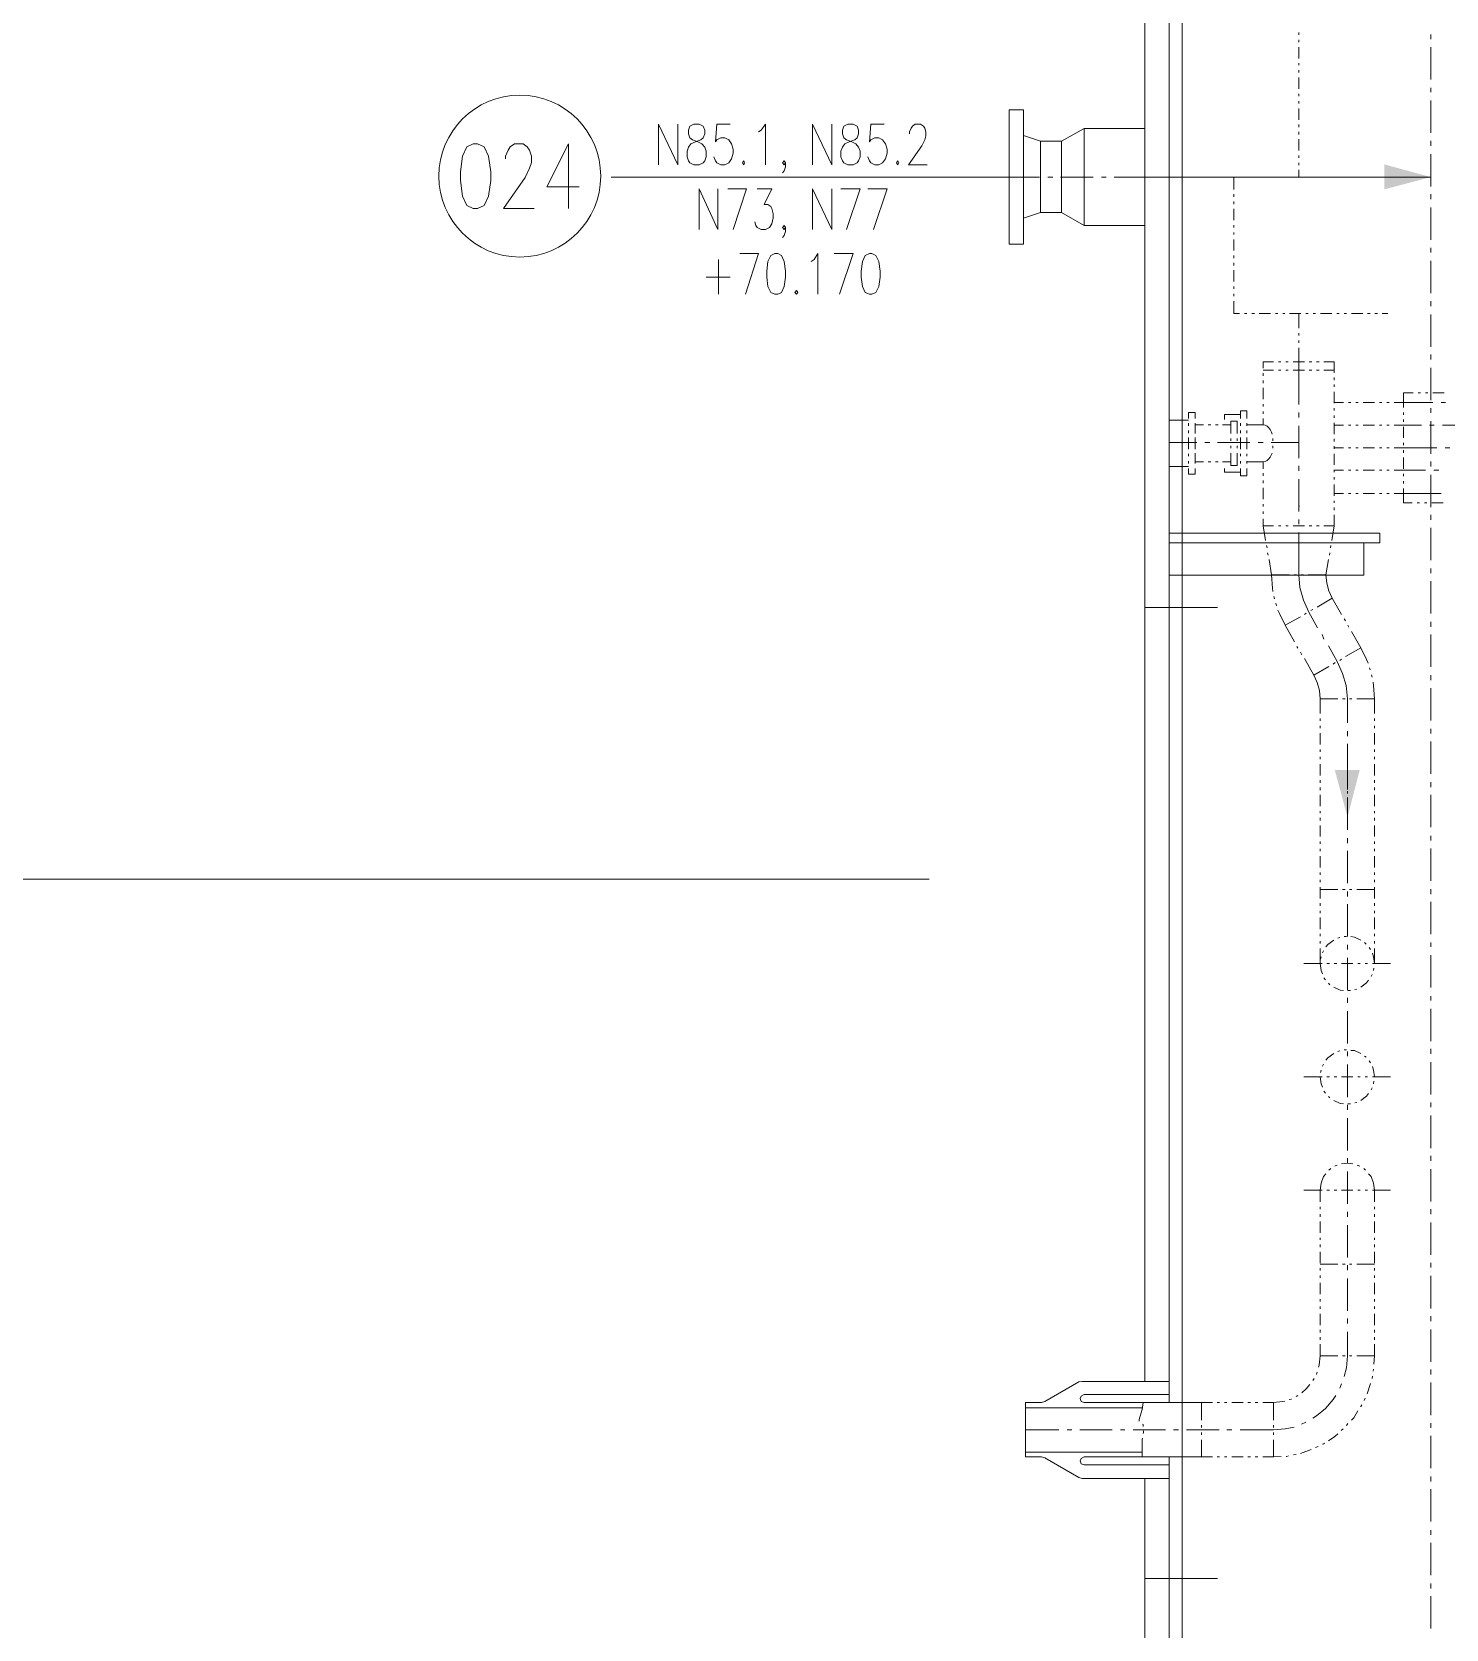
# Model space of a CAD drawing. Header units: millimetres. Extents: x 0 to 588, y 0 to 874.
# Drawn here: x 193.8 to 254.8, y 481.1 to 550 of the extents above; entities that cross this region are included whole.
import ezdxf

# ---------------------------------------------------------------- set-up
doc = ezdxf.new("R2010")
doc.units = ezdxf.units.MM
doc.layers.get('0').update_dxf_attribs({"lineweight": 18})

msp = doc.modelspace()

# ---------------------------------------------------------------- hatches: boundary and pattern name
for points in [[(254.19, 543.772), (252.18, 544.322), (252.18, 543.242)], [(250.592, 516.149), (250.042, 518.181), (251.121, 518.181)]]:
    msp.add_hatch(color=0).paths.add_polyline_path(points, flags=0)

# ---------------------------------------------------------------- linework, layer by layer
at = {"color": 0, "lineweight": 0}
for points in [[(243.459, 96.16), (243.459, 686.943)], [(242.887, 628.608), (242.887, 490.876)], [(241.85, 627.486), (241.85, 491.786)], [(248.497, 550.016), (248.497, 549.91)], [(248.497, 549.698), (248.497, 549.592)], [(254.19, 549.72), (254.19, 549.931)], [(248.497, 549.38), (248.497, 548.894)], [(254.19, 547.984), (254.19, 549.38)], [(248.497, 548.682), (248.497, 548.598)], [(248.497, 548.386), (248.497, 548.28)], [(248.497, 548.068), (248.497, 547.582)], [(254.19, 547.433), (254.19, 547.624)], [(248.497, 547.37), (248.497, 547.264)], [(248.497, 547.053), (248.497, 546.947)], [(248.497, 546.735), (248.497, 546.248)], [(254.19, 545.676), (254.19, 547.074)], [(220.853, 544.301), (220.853, 546.058), (221.679, 544.301), (221.679, 546.058)], [(223.943, 546.058), (223.372, 546.058), (223.308, 545.296), (223.372, 545.38), (223.541, 545.465), (223.71, 545.465), (223.88, 545.38), (224.007, 545.211), (224.07, 544.978), (224.07, 544.809), (224.007, 544.555), (223.88, 544.385), (223.71, 544.301), (223.541, 544.301), (223.372, 544.385), (223.308, 544.47), (223.245, 544.639)], [(225.171, 545.719), (225.277, 545.804), (225.467, 546.058), (225.467, 544.301)], [(227.499, 544.301), (227.499, 546.058), (228.325, 544.301), (228.325, 546.058)], [(230.59, 546.058), (230.018, 546.058), (229.955, 545.296), (230.018, 545.38), (230.188, 545.465), (230.357, 545.465), (230.526, 545.38), (230.653, 545.211), (230.717, 544.978), (230.717, 544.809), (230.653, 544.555), (230.526, 544.385), (230.357, 544.301), (230.188, 544.301), (230.018, 544.385), (229.955, 544.47), (229.891, 544.639)], [(231.69, 545.634), (231.69, 545.719), (231.754, 545.888), (231.817, 545.973), (231.923, 546.058), (232.156, 546.058), (232.283, 545.973), (232.346, 545.888), (232.389, 545.719), (232.389, 545.55), (232.346, 545.38), (232.22, 545.126), (231.648, 544.301), (232.452, 544.301)], [(236.601, 546.672), (235.987, 546.672), (235.987, 543.772)], [(236.601, 546.672), (236.601, 543.772)], [(248.497, 546.036), (248.497, 545.931)], [(236.601, 545.571), (237.342, 545.317), (238.252, 545.317), (239.226, 545.867), (241.85, 545.867)], [(237.342, 545.317), (237.342, 543.772)], [(238.252, 545.317), (238.252, 543.772)], [(239.226, 545.867), (239.226, 543.772)], [(248.497, 545.719), (248.497, 545.613)], [(248.497, 545.402), (248.497, 544.915)], [(254.19, 545.126), (254.19, 545.338)], [(214.249, 544.555), (214.249, 544.682), (214.355, 544.936), (214.44, 545.084), (214.63, 545.211), (215.011, 545.211), (215.18, 545.084), (215.286, 544.936), (215.371, 544.682), (215.371, 544.407), (215.286, 544.153), (215.096, 543.75), (214.164, 542.417), (215.477, 542.417)], [(216.958, 545.211), (216.027, 543.348), (217.424, 543.348)], [(216.958, 545.211), (216.958, 542.417)], [(248.497, 544.703), (248.497, 544.597)], [(254.19, 543.37), (254.19, 544.766)], [(226.335, 544.385), (226.272, 544.301), (226.208, 544.385), (226.272, 544.47), (226.335, 544.385), (226.335, 544.216), (226.272, 544.047), (226.208, 543.962)], [(248.497, 544.385), (248.497, 544.28)], [(248.497, 544.089), (248.497, 543.772)], [(218.8, 543.772), (237.299, 543.772)], [(222.61, 541.507), (222.61, 543.264), (223.414, 541.507), (223.414, 543.264)], [(224.07, 541.507), (224.642, 543.264), (223.838, 543.264)], [(225.107, 543.264), (225.743, 543.264), (225.404, 542.586), (225.573, 542.586), (225.7, 542.501), (225.743, 542.417), (225.806, 542.184), (225.806, 542.015), (225.743, 541.761), (225.637, 541.591), (225.467, 541.507), (225.277, 541.507), (225.107, 541.591), (225.044, 541.676), (225.002, 541.846)], [(227.499, 541.507), (227.499, 543.264), (228.325, 541.507), (228.325, 543.264)], [(228.96, 541.507), (229.553, 543.264), (228.727, 543.264)], [(230.124, 541.507), (230.717, 543.264), (229.891, 543.264)], [(236.601, 540.872), (235.987, 540.872), (235.987, 543.772)], [(236.601, 540.872), (236.601, 543.772)], [(237.342, 542.248), (237.342, 543.772)], [(237.659, 543.772), (237.871, 543.772)], [(238.21, 543.772), (239.607, 543.772)], [(238.252, 542.248), (238.252, 543.772)], [(239.226, 541.676), (239.226, 543.772)], [(239.966, 543.772), (240.178, 543.772)], [(240.517, 543.772), (241.85, 543.772)], [(254.19, 543.772), (241.85, 543.772)], [(245.681, 543.772), (245.681, 543.242)], [(251.058, 543.772), (251.545, 543.772)], [(251.756, 543.772), (251.862, 543.772)], [(252.074, 543.772), (252.159, 543.772)], [(252.37, 543.772), (252.857, 543.772)], [(253.069, 543.772), (253.174, 543.772)], [(253.386, 543.772), (253.492, 543.772)], [(253.704, 543.772), (254.19, 543.772)], [(245.681, 543.03), (245.681, 542.925)], [(245.681, 542.713), (245.681, 542.607)], [(254.19, 542.819), (254.19, 543.03)], [(236.601, 541.994), (237.342, 542.248), (238.252, 542.248), (239.226, 541.676)], [(245.681, 542.396), (245.681, 541.909)], [(254.19, 541.062), (254.19, 542.459)], [(226.335, 541.591), (226.272, 541.507), (226.208, 541.591), (226.272, 541.676), (226.335, 541.591), (226.335, 541.422), (226.272, 541.253), (226.208, 541.168)], [(239.226, 541.676), (241.85, 541.676)], [(245.681, 541.697), (245.681, 541.591)], [(245.681, 541.38), (245.681, 541.295)], [(245.681, 541.083), (245.681, 540.597)], [(254.19, 540.512), (254.19, 540.724)], [(223.435, 540.215), (223.435, 538.712)], [(224.6, 538.712), (225.171, 540.47), (224.367, 540.47)], [(227.436, 540.131), (227.563, 540.215), (227.732, 540.47), (227.732, 538.712)], [(228.663, 538.712), (229.256, 540.47), (228.431, 540.47)], [(245.681, 540.385), (245.681, 540.279)], [(245.681, 540.067), (245.681, 539.962)], [(254.19, 538.755), (254.19, 540.152)], [(222.906, 539.454), (223.943, 539.454)], [(245.681, 539.75), (245.681, 539.263)], [(245.681, 539.052), (245.681, 538.946)], [(245.681, 538.734), (245.681, 538.628)], [(245.681, 538.417), (245.681, 537.887)], [(245.681, 537.887), (245.935, 537.887)], [(246.147, 537.887), (246.253, 537.887)], [(246.465, 537.887), (246.571, 537.887)], [(246.782, 537.887), (247.269, 537.887)], [(247.481, 537.887), (247.587, 537.887)], [(247.798, 537.887), (247.883, 537.887)], [(248.095, 537.887), (248.581, 537.887)], [(248.497, 537.887), (248.497, 537.252)], [(248.793, 537.887), (248.899, 537.887)], [(249.111, 537.887), (249.216, 537.887)], [(249.428, 537.887), (249.915, 537.887)], [(250.126, 537.887), (250.232, 537.887)], [(250.444, 537.887), (250.55, 537.887)], [(250.762, 537.887), (251.248, 537.887)], [(251.46, 537.887), (251.566, 537.887)], [(251.778, 537.887), (251.883, 537.887)], [(252.095, 537.887), (252.328, 537.887)], [(254.19, 538.205), (254.19, 538.417)], [(254.19, 536.448), (254.19, 537.845)], [(248.497, 537.04), (248.497, 536.935)], [(248.497, 536.723), (248.497, 536.617)], [(248.497, 536.406), (248.497, 535.792)], [(246.952, 535.517), (246.952, 535.792)], [(246.952, 535.792), (247.396, 535.792)], [(247.608, 535.792), (247.714, 535.792)], [(247.925, 535.792), (248.031, 535.792)], [(248.243, 535.792), (248.73, 535.792)], [(248.497, 533.95), (248.497, 535.792)], [(248.941, 535.792), (249.047, 535.792)], [(249.259, 535.792), (249.364, 535.792)], [(249.576, 535.792), (250.021, 535.792)], [(250.021, 535.326), (250.021, 535.792)], [(254.19, 535.898), (254.19, 536.109)], [(246.952, 535.432), (247.396, 535.432)], [(246.952, 535.199), (246.952, 535.305)], [(246.952, 534.882), (246.952, 534.987)], [(247.608, 535.432), (247.714, 535.432)], [(247.925, 535.432), (248.031, 535.432)], [(248.243, 535.432), (248.73, 535.432)], [(248.941, 535.432), (249.047, 535.432)], [(249.259, 535.432), (249.364, 535.432)], [(249.576, 535.432), (250.021, 535.432)], [(250.021, 535.008), (250.021, 535.115)], [(254.19, 534.141), (254.19, 535.537)], [(246.952, 534.183), (246.952, 534.67)], [(250.021, 534.712), (250.021, 534.818)], [(250.021, 534.014), (250.021, 534.501)], [(253.005, 534.458), (253.005, 533.823)], [(253.005, 534.458), (253.429, 534.458)], [(253.64, 534.458), (253.746, 534.458)], [(253.958, 534.458), (254.064, 534.458)], [(254.275, 534.458), (254.762, 534.458)], [(244.009, 533.612), (243.734, 533.612), (243.734, 533.358)], [(244.009, 533.612), (244.009, 533.358)], [(245.978, 533.358), (245.978, 533.675)], [(245.978, 533.675), (246.253, 533.675)], [(246.253, 533.358), (246.253, 533.675)], [(246.952, 533.865), (246.952, 533.971)], [(246.952, 533.548), (246.952, 533.654)], [(248.497, 533.4), (248.497, 533.612)], [(250.423, 534.035), (250.021, 534.035)], [(250.021, 533.696), (250.021, 533.802)], [(250.74, 534.035), (250.635, 534.035)], [(251.058, 534.035), (250.952, 534.035)], [(251.756, 534.035), (251.269, 534.035)], [(252.074, 534.035), (251.968, 534.035)], [(252.391, 534.035), (252.286, 534.035)], [(253.005, 534.035), (252.603, 534.035)], [(253.005, 534.035), (254.275, 534.035)], [(253.005, 533.612), (253.005, 533.505)], [(254.19, 533.591), (254.19, 533.802)], [(254.635, 534.035), (254.826, 534.035)], [(242.887, 533.273), (243.734, 533.273)], [(243.734, 533.146), (243.734, 533.04)], [(244.009, 533.146), (244.009, 533.04)], [(244.009, 533.082), (244.369, 533.082)], [(244.009, 533.082), (244.009, 532.702)], [(244.581, 533.082), (244.687, 533.082)], [(244.898, 533.082), (245.004, 533.082)], [(245.195, 533.082), (245.554, 533.082)], [(245.978, 533.527), (245.279, 533.527)], [(245.279, 533.315), (245.279, 533.527)], [(245.554, 533.231), (245.83, 533.231)], [(245.554, 532.702), (245.554, 533.231)], [(245.83, 533.231), (245.83, 533.21)], [(245.83, 532.702), (245.83, 533.231)], [(245.978, 533.04), (245.978, 533.146)], [(246.253, 533.04), (246.253, 533.146)], [(246.253, 533.082), (246.952, 533.082)], [(246.952, 533.082), (246.952, 533.358)], [(247.333, 532.68), (247.311, 532.765), (247.248, 532.871), (247.184, 532.956), (247.121, 533.019), (247.036, 533.061), (246.952, 533.082)], [(248.497, 531.643), (248.497, 533.04)], [(250.021, 533.379), (250.021, 533.485)], [(250.021, 532.68), (250.021, 533.167)], [(250.423, 533.061), (250.021, 533.061)], [(250.74, 533.061), (250.635, 533.061)], [(251.058, 533.061), (250.952, 533.061)], [(251.756, 533.061), (251.269, 533.061)], [(252.074, 533.061), (251.968, 533.061)], [(252.391, 533.061), (252.286, 533.061)], [(253.005, 533.061), (252.603, 533.061)], [(253.005, 533.315), (253.005, 533.21)], [(253.005, 533.061), (253.788, 533.061)], [(253.005, 532.998), (253.005, 532.511)], [(254.127, 533.061), (254.339, 533.061)], [(254.19, 531.833), (254.19, 533.231)], [(254.698, 533.061), (256.096, 533.061)], [(244.094, 532.321), (242.887, 532.321)], [(243.734, 532.828), (243.734, 532.723)], [(243.734, 532.532), (243.734, 532.024)], [(244.009, 532.828), (244.009, 532.723)], [(244.009, 532.532), (244.009, 532.024)], [(244.009, 532.49), (244.009, 532.384)], [(244.644, 532.321), (244.433, 532.321)], [(246.38, 532.321), (244.983, 532.321)], [(245.554, 532.384), (245.554, 532.49)], [(245.83, 532.384), (245.83, 532.49)], [(245.978, 532.723), (245.978, 532.828)], [(245.978, 532.024), (245.978, 532.532)], [(246.253, 532.723), (246.253, 532.828)], [(246.253, 532.024), (246.253, 532.532)], [(246.952, 532.321), (246.74, 532.321)], [(248.497, 532.321), (247.29, 532.321)], [(247.375, 532.384), (247.375, 532.49)], [(250.021, 532.362), (250.021, 532.469)], [(253.005, 532.299), (253.005, 532.193)], [(243.734, 531.833), (243.734, 531.728)], [(244.009, 532.172), (244.009, 532.067)], [(244.009, 531.855), (244.009, 531.474)], [(244.009, 531.833), (244.009, 531.728)], [(245.554, 532.067), (245.554, 532.172)], [(245.554, 531.326), (245.554, 531.855)], [(245.83, 532.067), (245.83, 532.172)], [(245.83, 531.326), (245.83, 531.855)], [(245.978, 531.728), (245.978, 531.833)], [(246.253, 531.728), (246.253, 531.833)], [(246.952, 531.474), (247.036, 531.495), (247.121, 531.537), (247.184, 531.601), (247.248, 531.686), (247.311, 531.791), (247.333, 531.855)], [(247.375, 532.067), (247.375, 532.172)], [(250.021, 532.045), (250.021, 532.151)], [(250.423, 532.088), (250.021, 532.088)], [(250.021, 531.347), (250.021, 531.833)], [(250.74, 532.088), (250.635, 532.088)], [(251.058, 532.088), (250.952, 532.088)], [(251.756, 532.088), (251.269, 532.088)], [(252.074, 532.088), (251.968, 532.088)], [(252.391, 532.088), (252.286, 532.088)], [(253.005, 532.088), (252.603, 532.088)], [(253.005, 532.088), (254.445, 532.088)], [(253.005, 531.982), (253.005, 531.876)], [(253.005, 531.664), (253.005, 531.178)], [(254.804, 532.088), (255.016, 532.088)], [(242.887, 531.283), (243.734, 531.283)], [(243.734, 531.516), (243.734, 531.41)], [(243.734, 531.199), (243.734, 530.945)], [(243.734, 530.945), (244.009, 530.945)], [(244.009, 531.516), (244.009, 531.41)], [(244.009, 531.474), (244.369, 531.474)], [(244.009, 531.199), (244.009, 530.945)], [(244.581, 531.474), (244.687, 531.474)], [(244.898, 531.474), (245.004, 531.474)], [(245.195, 531.474), (245.554, 531.474)], [(245.279, 531.029), (245.279, 531.199)], [(245.978, 531.029), (245.279, 531.029)], [(245.554, 531.326), (245.83, 531.326)], [(245.978, 531.41), (245.978, 531.516)], [(245.978, 530.881), (245.978, 531.199)], [(245.978, 530.881), (246.253, 530.881)], [(246.253, 531.41), (246.253, 531.516)], [(246.253, 531.474), (246.952, 531.474)], [(246.253, 530.881), (246.253, 531.199)], [(246.952, 531.178), (246.952, 531.474)], [(246.952, 530.881), (246.952, 530.987)], [(248.497, 531.093), (248.497, 531.304)], [(250.021, 531.029), (250.021, 531.135)], [(250.423, 531.114), (250.021, 531.114)], [(250.74, 531.114), (250.635, 531.114)], [(251.058, 531.114), (250.952, 531.114)], [(251.756, 531.114), (251.269, 531.114)], [(252.074, 531.114), (251.968, 531.114)], [(252.391, 531.114), (252.286, 531.114)], [(253.005, 531.114), (252.603, 531.114)], [(253.005, 531.114), (253.958, 531.114)], [(253.005, 530.966), (253.005, 530.86)], [(254.19, 531.283), (254.19, 531.495)], [(254.19, 529.527), (254.19, 530.923)], [(254.317, 531.114), (254.529, 531.114)], [(246.952, 530.564), (246.952, 530.669)], [(246.952, 529.865), (246.952, 530.352)], [(248.497, 529.336), (248.497, 530.733)], [(250.021, 530.712), (250.021, 530.818)], [(250.021, 530.013), (250.021, 530.5)], [(253.005, 530.648), (253.005, 530.543)], [(253.005, 530.33), (253.005, 529.717)], [(246.952, 529.548), (246.952, 529.654)], [(248.497, 529.569), (248.518, 529.569)], [(250.423, 530.119), (250.021, 530.119)], [(250.021, 529.717), (250.021, 529.801)], [(250.021, 529.399), (250.021, 529.505)], [(250.74, 530.119), (250.635, 530.119)], [(251.058, 530.119), (250.952, 530.119)], [(251.756, 530.119), (251.269, 530.119)], [(252.074, 530.119), (251.968, 530.119)], [(252.391, 530.119), (252.286, 530.119)], [(253.005, 530.119), (252.603, 530.119)], [(253.005, 530.119), (254.635, 530.119)], [(253.005, 529.717), (253.386, 529.717)], [(253.598, 529.717), (253.704, 529.717)], [(253.915, 529.717), (254.021, 529.717)], [(254.233, 529.717), (254.72, 529.717)], [(246.952, 529.23), (246.952, 529.336)], [(246.952, 528.722), (246.952, 529.019)], [(248.497, 528.786), (248.497, 528.997)], [(250.021, 528.722), (250.021, 529.187)], [(254.19, 528.976), (254.19, 529.187)], [(242.887, 528.405), (251.989, 528.405)], [(247.057, 528.087), (246.952, 528.722)], [(247.396, 528.722), (246.952, 528.722)], [(247.714, 528.722), (247.608, 528.722)], [(248.031, 528.722), (247.925, 528.722)], [(248.73, 528.722), (248.243, 528.722)], [(248.497, 526.606), (248.497, 528.426)], [(249.047, 528.722), (248.941, 528.722)], [(249.364, 528.722), (249.259, 528.722)], [(250.021, 528.722), (249.576, 528.722)], [(249.915, 528.087), (250.021, 528.722)], [(250.656, 528.405), (251.989, 528.405), (251.989, 527.981)], [(254.19, 527.24), (254.19, 528.638)], [(242.887, 527.981), (251.989, 527.981)], [(247.121, 527.77), (247.1, 527.875)], [(247.163, 527.452), (247.142, 527.558)], [(249.809, 527.452), (249.83, 527.558)], [(249.851, 527.77), (249.873, 527.875)], [(250.656, 527.981), (251.989, 527.981)], [(251.291, 526.584), (251.291, 527.981)], [(247.311, 526.606), (247.206, 527.262)], [(249.661, 526.606), (249.767, 527.262)], [(254.19, 526.669), (254.19, 526.881)], [(242.887, 526.584), (251.291, 526.584)], [(248.073, 526.606), (247.311, 526.606)], [(247.311, 526.606), (247.354, 526.034), (247.375, 525.886)], [(248.073, 526.606), (247.311, 526.606)], [(248.391, 526.606), (248.285, 526.606)], [(248.391, 526.606), (248.285, 526.606)], [(248.497, 526.606), (248.539, 526.055), (248.687, 525.505), (248.92, 524.997)], [(248.687, 526.606), (248.581, 526.606)], [(248.687, 526.606), (248.581, 526.606)], [(249.661, 526.606), (248.899, 526.606)], [(249.661, 526.606), (248.899, 526.606)], [(249.661, 526.606), (249.703, 526.246), (249.788, 525.907), (249.936, 525.59)], [(250.656, 526.584), (251.291, 526.584)], [(254.19, 524.933), (254.19, 526.33)], [(247.417, 525.674), (247.438, 525.568)], [(247.502, 525.378), (247.523, 525.272)], [(249.936, 525.59), (249.28, 525.208)], [(249.936, 525.59), (250.338, 524.891)], [(241.85, 525.187), (244.983, 525.187)], [(247.587, 525.082), (247.65, 524.933), (247.904, 524.425)], [(248.56, 524.785), (247.904, 524.425)], [(248.814, 524.954), (248.73, 524.891)], [(248.92, 524.997), (249.301, 524.319)], [(249.089, 525.103), (249.005, 525.06)], [(250.444, 524.701), (250.507, 524.616)], [(247.904, 524.425), (248.306, 523.706)], [(249.492, 524.023), (249.576, 523.833)], [(250.613, 524.425), (250.656, 524.34)], [(250.762, 524.15), (251.164, 523.451)], [(254.19, 524.362), (254.19, 524.573)], [(254.19, 522.626), (254.19, 524.023)], [(248.412, 523.515), (248.454, 523.431)], [(248.56, 523.261), (248.624, 523.155)], [(249.767, 523.536), (250.148, 522.859)], [(250.507, 523.071), (251.164, 523.451)], [(251.481, 522.795), (251.418, 522.944), (251.164, 523.451)], [(248.73, 522.986), (249.132, 522.266)], [(249.132, 522.266), (249.788, 522.647)], [(249.978, 522.753), (250.063, 522.817)], [(250.592, 521.25), (250.529, 521.822), (250.381, 522.351), (250.148, 522.859)], [(250.254, 522.901), (250.338, 522.965)], [(251.566, 522.499), (251.545, 522.584)], [(249.407, 521.25), (249.386, 521.61), (249.28, 521.949), (249.132, 522.266)], [(251.65, 522.182), (251.629, 522.288)], [(251.756, 521.25), (251.714, 521.822), (251.693, 521.97)], [(254.19, 522.055), (254.19, 522.266)], [(249.407, 520.615), (249.407, 521.25)], [(250.169, 521.25), (249.407, 521.25)], [(250.486, 521.25), (250.381, 521.25)], [(250.592, 521.25), (250.592, 520.213)], [(250.783, 521.25), (250.677, 521.25)], [(251.756, 521.25), (250.994, 521.25)], [(251.756, 520.615), (251.756, 521.25)], [(254.19, 520.319), (254.19, 521.716)], [(249.407, 520.298), (249.407, 520.404)], [(249.407, 519.98), (249.407, 520.086)], [(250.592, 519.853), (250.592, 519.642)], [(251.756, 520.298), (251.756, 520.404)], [(251.756, 519.98), (251.756, 520.086)], [(254.19, 519.747), (254.19, 519.959)], [(249.407, 519.282), (249.407, 519.769)], [(250.592, 519.303), (250.592, 517.906)], [(250.592, 519.303), (250.592, 518.816)], [(251.756, 519.282), (251.756, 519.769)], [(254.19, 518.012), (254.19, 519.409)], [(249.407, 518.964), (249.407, 519.07)], [(249.407, 518.647), (249.407, 518.753)], [(249.407, 517.948), (249.407, 518.435)], [(250.592, 518.604), (250.592, 518.499)], [(251.756, 518.964), (251.756, 519.07)], [(251.756, 518.647), (251.756, 518.753)], [(251.756, 517.948), (251.756, 518.435)], [(250.592, 518.287), (250.592, 518.181)], [(250.592, 517.97), (250.592, 517.483)], [(249.407, 517.63), (249.407, 517.737)], [(249.407, 517.313), (249.407, 517.419)], [(249.407, 516.615), (249.407, 517.101)], [(250.592, 517.546), (250.592, 517.335)], [(250.592, 517.271), (250.592, 517.165)], [(251.756, 517.63), (251.756, 517.737)], [(251.756, 517.313), (251.756, 517.419)], [(251.756, 516.615), (251.756, 517.101)], [(254.19, 517.44), (254.19, 517.652)], [(254.19, 515.705), (254.19, 517.101)], [(249.407, 516.318), (249.407, 516.403)], [(250.592, 516.996), (250.592, 515.599)], [(250.592, 516.953), (250.592, 516.848)], [(250.592, 516.657), (250.592, 516.149)], [(251.756, 516.318), (251.756, 516.403)], [(249.407, 516.001), (249.407, 516.107)], [(249.407, 515.302), (249.407, 515.789)], [(251.756, 516.001), (251.756, 516.107)], [(251.756, 515.302), (251.756, 515.789)], [(249.407, 514.985), (249.407, 515.091)], [(250.592, 515.239), (250.592, 515.027)], [(251.756, 514.985), (251.756, 515.091)], [(254.19, 515.133), (254.19, 515.344)], [(249.407, 514.668), (249.407, 514.773)], [(249.407, 513.969), (249.407, 514.455)], [(250.592, 514.689), (250.592, 513.292)], [(251.756, 514.668), (251.756, 514.773)], [(251.756, 513.969), (251.756, 514.455)], [(254.19, 513.397), (254.19, 514.794)], [(249.407, 513.652), (249.407, 513.757)], [(251.756, 513.652), (251.756, 513.757)], [(171.577, 513.461), (232.537, 513.461)], [(249.407, 513.334), (249.407, 513.44)], [(249.407, 512.635), (249.407, 513.122)], [(250.169, 513.016), (249.407, 513.016)], [(250.486, 513.016), (250.381, 513.016)], [(250.592, 512.932), (250.592, 512.72)], [(250.783, 513.016), (250.677, 513.016)], [(251.756, 513.016), (250.994, 513.016)], [(251.756, 513.334), (251.756, 513.44)], [(251.756, 512.635), (251.756, 513.122)], [(254.19, 512.826), (254.19, 513.038)], [(249.407, 512.318), (249.407, 512.424)], [(250.592, 512.381), (250.592, 510.985)], [(251.756, 512.318), (251.756, 512.424)], [(254.19, 511.09), (254.19, 512.487)], [(249.407, 512), (249.407, 512.106)], [(249.407, 511.302), (249.407, 511.81)], [(251.756, 512), (251.756, 512.106)], [(251.756, 511.302), (251.756, 511.81)], [(249.407, 511.006), (249.407, 511.111)], [(250.254, 510.942), (250.169, 510.921)], [(250.55, 510.985), (250.444, 510.985)], [(251.164, 510.836), (250.888, 510.963), (250.74, 510.985)], [(251.756, 511.006), (251.756, 511.111)], [(249.407, 510.688), (249.407, 510.794)], [(249.407, 509.82), (249.407, 510.476)], [(249.555, 510.371), (249.513, 510.286)], [(250, 510.836), (249.745, 510.646), (249.661, 510.54)], [(250.592, 510.625), (250.592, 510.434)], [(251.397, 510.667), (251.333, 510.731)], [(251.587, 510.434), (251.524, 510.519)], [(251.756, 509.82), (251.714, 510.117), (251.672, 510.265)], [(251.756, 510.688), (251.756, 510.794)], [(251.756, 509.82), (251.756, 510.476)], [(254.19, 510.54), (254.19, 510.731)], [(254.19, 508.783), (254.19, 510.18)], [(249.492, 509.82), (248.708, 509.82)], [(249.407, 509.82), (249.449, 509.524), (249.513, 509.376)], [(249.449, 510.117), (249.428, 510.01)], [(249.809, 509.82), (249.703, 509.82)], [(250.126, 509.82), (250.021, 509.82)], [(250.825, 509.82), (250.338, 509.82)], [(250.592, 510.074), (250.592, 508.677)], [(251.143, 509.82), (251.037, 509.82)], [(251.46, 509.82), (251.354, 509.82)], [(252.455, 509.82), (251.672, 509.82)], [(251.714, 509.524), (251.735, 509.63)], [(251.756, 509.82), (251.778, 509.82)], [(249.576, 509.207), (249.64, 509.122)], [(249.767, 508.974), (249.83, 508.91)], [(250, 508.804), (250.275, 508.677), (250.423, 508.656)], [(251.164, 508.804), (251.418, 508.994), (251.502, 509.101)], [(251.608, 509.27), (251.65, 509.355)], [(250.592, 508.339), (250.592, 508.127)], [(250.613, 508.656), (250.719, 508.656)], [(250.91, 508.699), (250.994, 508.72)], [(254.19, 508.233), (254.19, 508.423)], [(250.592, 507.767), (250.592, 506.37)], [(254.19, 506.476), (254.19, 507.873)], [(250.254, 506.053), (250.169, 506.031)], [(250.55, 506.095), (250.444, 506.095)], [(250.592, 506.031), (250.592, 505.819)], [(251.164, 505.947), (250.888, 506.074), (250.74, 506.074)], [(254.19, 505.926), (254.19, 506.137)], [(249.555, 505.481), (249.513, 505.397)], [(250, 505.947), (249.745, 505.756), (249.661, 505.651)], [(250.592, 505.46), (250.592, 504.063)], [(251.397, 505.777), (251.333, 505.819)], [(251.587, 505.545), (251.524, 505.629)], [(251.756, 504.931), (251.714, 505.227), (251.672, 505.375)], [(254.19, 504.169), (254.19, 505.566)], [(249.492, 504.931), (248.708, 504.931)], [(249.407, 504.931), (249.449, 504.635), (249.513, 504.486)], [(249.449, 505.227), (249.428, 505.121)], [(249.809, 504.931), (249.703, 504.931)], [(250.126, 504.931), (250.021, 504.931)], [(250.825, 504.931), (250.338, 504.931)], [(251.143, 504.931), (251.037, 504.931)], [(251.46, 504.931), (251.354, 504.931)], [(252.455, 504.931), (251.672, 504.931)], [(251.714, 504.635), (251.735, 504.74)], [(251.756, 504.931), (251.778, 504.931)], [(249.576, 504.317), (249.64, 504.232)], [(249.767, 504.084), (249.83, 504.021)], [(251.164, 503.915), (251.418, 504.105), (251.502, 504.211)], [(251.608, 504.38), (251.65, 504.465)], [(250, 503.915), (250.275, 503.787), (250.423, 503.767)], [(250.592, 503.724), (250.592, 503.513)], [(250.613, 503.767), (250.719, 503.767)], [(250.91, 503.809), (250.994, 503.83)], [(254.19, 503.618), (254.19, 503.83)], [(250.592, 503.153), (250.592, 501.755)], [(254.19, 501.862), (254.19, 503.258)], [(250.825, 501.184), (250.592, 501.205), (250.338, 501.184)], [(250.592, 501.417), (250.592, 501.205)], [(254.19, 501.311), (254.19, 501.523)], [(249.661, 500.74), (249.555, 500.634), (249.449, 500.338), (249.407, 500.041)], [(249.873, 500.973), (249.788, 500.909)], [(250.148, 501.121), (250.042, 501.079)], [(250.592, 500.846), (250.592, 499.449)], [(251.121, 501.079), (251.016, 501.121)], [(251.375, 500.909), (251.291, 500.973)], [(251.756, 500.041), (251.714, 500.338), (251.608, 500.634), (251.502, 500.74)], [(254.19, 499.554), (254.19, 500.952)], [(249.492, 500.041), (248.708, 500.041)], [(249.407, 499.533), (249.407, 500.041)], [(249.809, 500.041), (249.703, 500.041)], [(250.126, 500.041), (250.021, 500.041)], [(250.825, 500.041), (250.338, 500.041)], [(251.143, 500.041), (251.037, 500.041)], [(251.46, 500.041), (251.354, 500.041)], [(252.455, 500.041), (251.672, 500.041)], [(251.756, 499.533), (251.756, 500.041)], [(249.407, 499.216), (249.407, 499.322)], [(251.756, 499.216), (251.756, 499.322)], [(254.19, 499.004), (254.19, 499.216)], [(249.407, 498.898), (249.407, 499.004)], [(249.407, 498.2), (249.407, 498.687)], [(250.592, 499.11), (250.592, 498.898)], [(250.592, 498.538), (250.592, 497.142)], [(251.756, 498.898), (251.756, 499.004)], [(251.756, 498.2), (251.756, 498.687)], [(254.19, 497.247), (254.19, 498.644)], [(249.407, 497.904), (249.407, 497.988)], [(251.756, 497.904), (251.756, 497.988)], [(249.407, 497.586), (249.407, 497.692)], [(249.407, 496.887), (249.407, 497.374)], [(251.756, 497.586), (251.756, 497.692)], [(251.756, 496.887), (251.756, 497.374)], [(250.169, 496.845), (249.407, 496.845)], [(249.407, 496.57), (249.407, 496.676)], [(250.486, 496.845), (250.381, 496.845)], [(250.592, 496.803), (250.592, 496.591)], [(250.783, 496.845), (250.677, 496.845)], [(251.756, 496.845), (250.994, 496.845)], [(251.756, 496.57), (251.756, 496.676)], [(254.19, 496.697), (254.19, 496.908)], [(249.407, 496.252), (249.407, 496.358)], [(249.407, 495.554), (249.407, 496.041)], [(250.592, 496.231), (250.592, 494.834)], [(251.756, 496.252), (251.756, 496.358)], [(251.756, 495.554), (251.756, 496.041)], [(254.19, 494.94), (254.19, 496.337)], [(249.407, 495.236), (249.407, 495.342)], [(249.407, 494.919), (249.407, 495.025)], [(251.756, 495.236), (251.756, 495.342)], [(251.756, 494.919), (251.756, 495.025)], [(249.407, 494.22), (249.407, 494.707)], [(250.592, 494.496), (250.592, 494.284)], [(251.756, 494.22), (251.756, 494.707)], [(254.19, 494.39), (254.19, 494.601)], [(249.407, 493.903), (249.407, 494.009)], [(249.407, 493.586), (249.407, 493.691)], [(250.592, 493.924), (250.592, 492.887)], [(251.756, 493.903), (251.756, 494.009)], [(251.756, 493.586), (251.756, 493.691)], [(254.19, 492.633), (254.19, 494.03)], [(249.407, 492.887), (249.407, 493.395)], [(251.756, 492.887), (251.756, 493.395)], [(249.343, 492.4), (249.364, 492.485), (249.407, 492.887)], [(249.407, 492.887), (250.169, 492.887)], [(250.381, 492.887), (250.486, 492.887)], [(250.444, 491.998), (250.55, 492.379), (250.592, 492.887)], [(250.677, 492.887), (250.783, 492.887)], [(250.994, 492.887), (251.756, 492.887)], [(251.693, 492.23), (251.714, 492.315)], [(251.735, 492.527), (251.756, 492.887)], [(254.19, 492.083), (254.19, 492.294)], [(238.993, 491.765), (237.532, 490.918)], [(239.141, 491.786), (238.993, 491.765)], [(242.887, 491.786), (239.141, 491.786)], [(248.624, 491.3), (248.814, 491.469), (248.962, 491.659)], [(249.089, 491.829), (249.153, 491.913)], [(249.238, 492.103), (249.259, 492.103), (249.28, 492.188)], [(250.254, 491.49), (250.338, 491.68)], [(251.439, 491.257), (251.587, 491.701)], [(251.65, 491.913), (251.672, 492.019)], [(254.19, 490.326), (254.19, 491.744)], [(237.384, 490.876), (236.686, 490.876)], [(236.686, 488.527), (236.686, 490.876)], [(237.384, 490.876), (237.532, 490.918)], [(239.226, 491.215), (239.099, 491.151), (239.056, 491.045), (239.099, 490.918), (239.226, 490.876)], [(242.887, 491.215), (239.226, 491.215)], [(244.285, 490.876), (239.226, 490.876)], [(241.596, 490.072), (241.596, 490.135), (241.618, 490.199), (241.639, 490.284), (241.723, 490.58), (241.766, 490.876)], [(244.771, 490.876), (244.285, 490.876)], [(244.285, 490.114), (244.285, 490.876)], [(245.068, 490.876), (244.962, 490.876)], [(245.385, 490.876), (245.279, 490.876)], [(246.084, 490.876), (245.597, 490.876)], [(246.401, 490.876), (246.295, 490.876)], [(246.719, 490.876), (246.613, 490.876)], [(247.396, 490.876), (246.93, 490.876)], [(247.396, 490.876), (247.798, 490.918), (247.883, 490.94)], [(247.396, 490.114), (247.396, 490.876)], [(248.073, 491.003), (248.158, 491.024), (248.179, 491.024)], [(248.37, 491.13), (248.454, 491.172)], [(249.089, 490.199), (249.259, 490.305), (249.64, 490.622), (249.978, 491.003), (250.084, 491.172)], [(251.312, 490.96), (251.354, 491.067)], [(241.723, 490.643), (236.686, 490.643)], [(250.762, 490.114), (250.867, 490.22), (251.037, 490.516)], [(251.164, 490.686), (251.164, 490.707), (251.206, 490.77)], [(238.125, 489.691), (236.686, 489.691)], [(238.696, 489.691), (238.485, 489.691)], [(240.432, 489.691), (239.035, 489.691)], [(240.982, 489.691), (240.792, 489.691)], [(242.739, 489.691), (241.342, 489.691)], [(241.766, 489.839), (241.766, 489.924), (241.744, 489.944)], [(241.766, 489.543), (241.787, 489.585), (241.787, 489.649)], [(243.29, 489.691), (243.078, 489.691)], [(245.047, 489.691), (243.649, 489.691)], [(244.285, 489.797), (244.285, 489.902)], [(244.285, 489.479), (244.285, 489.585)], [(245.597, 489.691), (245.385, 489.691)], [(247.396, 489.691), (245.957, 489.691)], [(247.396, 489.797), (247.396, 489.902)], [(247.396, 489.691), (247.904, 489.733), (248.285, 489.818)], [(247.396, 489.479), (247.396, 489.585)], [(248.602, 489.944), (248.793, 490.029)], [(249.767, 489.225), (250.042, 489.415), (250.169, 489.522)], [(250.317, 489.67), (250.402, 489.733)], [(250.55, 489.881), (250.613, 489.966)], [(254.19, 489.776), (254.19, 489.987)], [(241.723, 488.527), (241.723, 489.289), (241.744, 489.331)], [(244.285, 488.527), (244.285, 489.267)], [(247.396, 488.527), (247.396, 489.267)], [(248.56, 488.675), (249.026, 488.844)], [(249.216, 488.929), (249.322, 488.971)], [(249.513, 489.077), (249.576, 489.098), (249.597, 489.119)], [(254.19, 488.04), (254.19, 489.437)], [(241.723, 488.738), (236.686, 488.738)], [(237.384, 488.527), (236.686, 488.527)], [(237.532, 488.484), (237.384, 488.527)], [(238.993, 487.638), (237.532, 488.484)], [(239.226, 488.527), (239.099, 488.463), (239.056, 488.357), (239.099, 488.23), (239.226, 488.188)], [(244.285, 488.527), (239.226, 488.527)], [(242.887, 488.188), (239.226, 488.188)], [(242.887, 488.527), (242.887, 476.906)], [(244.771, 488.527), (244.285, 488.527)], [(245.068, 488.527), (244.962, 488.527)], [(245.385, 488.527), (245.279, 488.527)], [(246.084, 488.527), (245.597, 488.527)], [(246.401, 488.527), (246.295, 488.527)], [(246.719, 488.527), (246.613, 488.527)], [(247.396, 488.527), (246.93, 488.527)], [(247.396, 488.527), (247.735, 488.548)], [(247.946, 488.548), (247.968, 488.548), (248.052, 488.569)], [(248.264, 488.611), (248.37, 488.632)], [(238.993, 487.638), (239.141, 487.595)], [(242.887, 487.595), (239.141, 487.595)], [(241.85, 487.595), (241.85, 477.816)], [(254.19, 487.468), (254.19, 487.68)], [(254.19, 485.733), (254.19, 487.13)], [(254.19, 485.161), (254.19, 485.373)], [(254.19, 483.425), (254.19, 484.822)], [(241.85, 483.277), (244.983, 483.277)], [(254.19, 482.854), (254.19, 483.066)], [(254.19, 481.118), (254.19, 482.515)]]:
    msp.add_lwpolyline(points, dxfattribs=at)
for points in [[(222.377, 546.058), (222.208, 545.973), (222.144, 545.804), (222.144, 545.634), (222.208, 545.465), (222.314, 545.38), (222.546, 545.296), (222.716, 545.211), (222.843, 545.062), (222.906, 544.894), (222.906, 544.639), (222.843, 544.47), (222.779, 544.385), (222.61, 544.301), (222.377, 544.301), (222.208, 544.385), (222.144, 544.47), (222.081, 544.639), (222.081, 544.894), (222.144, 545.062), (222.25, 545.211), (222.44, 545.296), (222.673, 545.38), (222.779, 545.465), (222.843, 545.634), (222.843, 545.804), (222.779, 545.973), (222.61, 546.058)], [(229.023, 546.058), (228.854, 545.973), (228.791, 545.804), (228.791, 545.634), (228.854, 545.465), (228.96, 545.38), (229.193, 545.296), (229.362, 545.211), (229.489, 545.062), (229.553, 544.894), (229.553, 544.639), (229.489, 544.47), (229.425, 544.385), (229.256, 544.301), (229.023, 544.301), (228.854, 544.385), (228.791, 544.47), (228.727, 544.639), (228.727, 544.894), (228.791, 545.062), (228.896, 545.211), (229.087, 545.296), (229.32, 545.38), (229.425, 545.465), (229.489, 545.634), (229.489, 545.804), (229.425, 545.973), (229.256, 546.058)], [(212.852, 545.211), (212.577, 545.084), (212.386, 544.682), (212.302, 544.004), (212.302, 543.624), (212.386, 542.946), (212.577, 542.544), (212.852, 542.417), (213.042, 542.417), (213.318, 542.544), (213.508, 542.946), (213.614, 543.624), (213.614, 544.004), (213.508, 544.682), (213.318, 545.084), (213.042, 545.211)], [(224.536, 544.47), (224.472, 544.385), (224.536, 544.301), (224.578, 544.385)], [(231.182, 544.47), (231.119, 544.385), (231.182, 544.301), (231.225, 544.385)], [(225.869, 540.47), (225.7, 540.385), (225.573, 540.131), (225.531, 539.708), (225.531, 539.454), (225.573, 539.052), (225.7, 538.797), (225.869, 538.712), (225.996, 538.712), (226.166, 538.797), (226.272, 539.052), (226.335, 539.454), (226.335, 539.708), (226.272, 540.131), (226.166, 540.385), (225.996, 540.47)], [(229.955, 540.47), (229.764, 540.385), (229.658, 540.131), (229.595, 539.708), (229.595, 539.454), (229.658, 539.052), (229.764, 538.797), (229.955, 538.712), (230.06, 538.712), (230.23, 538.797), (230.357, 539.052), (230.42, 539.454), (230.42, 539.708), (230.357, 540.131), (230.23, 540.385), (230.06, 540.47)], [(226.801, 538.882), (226.737, 538.797), (226.801, 538.712), (226.864, 538.797)]]:
    msp.add_lwpolyline(points, close=True, dxfattribs=at)
msp.add_circle((214.863, 543.814), 3.493, dxfattribs=at)

doc.saveas('drawing.dxf')
